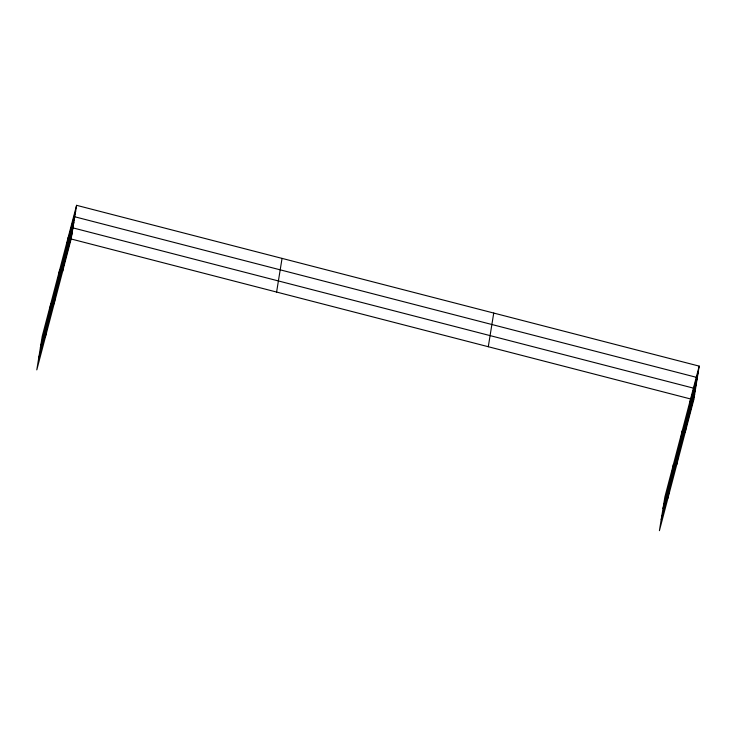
<?xml version="1.0" encoding="UTF-8"?>
<svg xmlns="http://www.w3.org/2000/svg" width="736" height="736" viewBox="0 0 736 736"><rect width="100%" height="100%" fill="white"/><g stroke="black" fill="none" stroke-linecap="round" stroke-linejoin="round"><path stroke-width="1.1" d="M45.338 337.318L50.793 303.664M54.142 303.775L59.588 270.121M62.68 271.216L68.135 237.562M76.59 205.326L42.246 336.214L36.8 369.877L71.134 238.988L76.59 205.326L699.2 366.123L693.754 399.786L659.41 530.674L664.866 497.012L699.2 366.123M276.598 292.054L282.054 258.391M488.29 346.72L493.736 313.058M667.948 498.116L673.403 464.453M676.752 464.572L682.208 430.91M685.29 432.014L690.745 398.351M67.206 243.285L75.661 211.048M40.397 347.659L74.732 216.77L697.351 377.568L663.007 508.456M65.384 254.555L73.839 222.327M38.603 358.772L72.938 227.884L695.548 388.672L661.213 519.561M63.581 265.668L72.036 233.432M689.816 404.073L698.271 371.846M687.994 415.352L696.449 383.125M686.191 426.457L694.646 394.229M71.134 238.988L693.754 399.786"/></g></svg>
